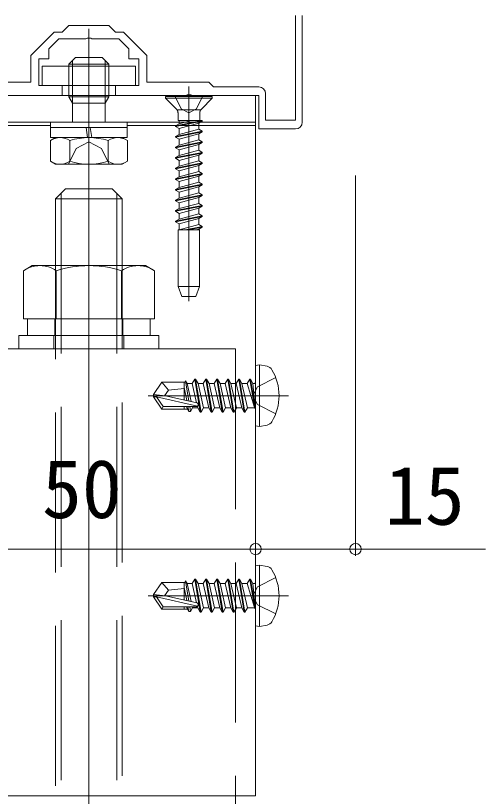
# Model space of a CAD drawing. Units: millimetres, scale not verified. Extents: x -990 to 990, y -820 to 2383.
# Drawn here: x -308 to -237.5, y 175.9 to 293 of the extents above; entities that cross this region are included whole.
import ezdxf
from ezdxf.enums import TextEntityAlignment as Align

# ---------------------------------------------------------------- set-up
doc = ezdxf.new("R2010")
doc.units = ezdxf.units.MM
doc.header["$LTSCALE"] = 8
doc.linetypes.add('CHAIN2', pattern=[12, 9, -1, 1, -1])
doc.linetypes.add('DASHED3', pattern=[4, 3, -1])
for name, color, linetype, lineweight in [('0-3_YKK_11', 2, 'Continuous', 9), ('0-4_YKK_12', 4, 'DASHED3', 9), ('0-5_YKK_13', 3, 'Continuous', 9), ('0-7_YSS_K', 7, 'Continuous', 9), ('0-8_YKK_A1', 6, 'Continuous', 9)]:
    doc.layers.add(name, color=color, linetype=linetype, lineweight=lineweight)
doc.styles.add('ＭＳ ゴシック', font='')
doc.styles.get('ＭＳ ゴシック').set_extended_font_data('MS Gothic')

msp = doc.modelspace()

# ---------------------------------------------------------------- linework, layer by layer
at = {"layer": '0-3_YKK_11'}
for p, q in [((-302.76, 276.545), (-322.01, 276.545)), ((-272.01, 276.545), (-290.76, 276.545)), ((-272.01, 276.545), (-272.01, 176.045))]:
    msp.add_line(p, q, dxfattribs=at)
msp.add_lwpolyline([(-322.01, 276.545), (-322.01, 176.045), (-272.01, 176.045)], dxfattribs=at)
at = {"layer": '0-4_YKK_12', "linetype": 'CHAIN2'}
for p, q in [((-297.01, 267.924), (-297.01, 289.334)), ((-282.01, 282.395), (-282.01, 250.234)), ((-297.01, 136.045), (-297.01, 272.045)), ((-267.066, 236.045), (-288.139, 236.045)), ((-267.066, 206.045), (-288.139, 206.045))]:
    msp.add_line(p, q, dxfattribs=at)
at = {"layer": '0-4_YKK_12', "linetype": 'Continuous'}
for p, q in [((-300.01, 285.745), (-299.01, 286.745)), ((-300.01, 285.745), (-294.01, 285.745)), ((-300.01, 285.745), (-300.01, 285.445)), ((-299.47, 286.285), (-299.47, 285.445)), ((-295.01, 286.745), (-299.01, 286.745)), ((-294.01, 285.745), (-295.01, 286.745)), ((-294.55, 286.285), (-294.55, 285.445)), ((-294.01, 285.445), (-294.01, 285.745)), ((-300.01, 282.545), (-300.01, 281.045)), ((-299.47, 282.545), (-299.47, 281.045)), ((-294.55, 282.545), (-294.55, 281.045)), ((-294.01, 281.045), (-294.01, 282.545)), ((-322.01, 281.045), (-272.01, 281.045)), ((-272.01, 281.045), (-272.01, 277.045)), ((-322.01, 277.045), (-272.01, 277.045)), ((-322.01, 277.045), (-272.01, 277.045)), ((-291.26, 277.045), (-302.76, 277.045)), ((-291.26, 276.545), (-272.01, 276.545)), ((-272.01, 277.045), (-272.01, 276.545)), ((-302.76, 276.245), (-302.76, 274.745)), ((-291.26, 276.245), (-302.76, 276.245)), ((-297.21, 274.745), (-297.44, 276.245)), ((-296.804, 276.245), (-296.574, 274.745)), ((-291.26, 274.745), (-291.26, 276.245)), ((-302.01, 274.745), (-302.783, 274.298)), ((-302.783, 271.192), (-302.783, 274.298)), ((-291.26, 274.745), (-302.76, 274.745)), ((-302.01, 274.745), (-292.01, 274.745)), ((-299.896, 271.192), (-299.896, 274.298)), ((-294.123, 271.192), (-294.123, 274.298)), ((-292.01, 274.745), (-291.236, 274.298)), ((-291.236, 271.192), (-291.236, 274.298)), ((-302.01, 270.745), (-302.783, 271.192)), ((-302.01, 270.745), (-292.01, 270.745)), ((-292.01, 270.745), (-291.236, 271.192)), ((-271.421, 240.649), (-272.01, 240.546)), ((-272.01, 231.544), (-272.01, 240.546)), ((-271.421, 240.649), (-270.274, 240.447)), ((-271.421, 231.441), (-271.421, 240.649)), ((-271.421, 231.441), (-272.01, 231.544)), ((-271.421, 231.441), (-270.274, 231.643)), ((-271.421, 210.649), (-272.01, 210.546)), ((-272.01, 201.544), (-272.01, 210.546)), ((-271.421, 210.649), (-270.274, 210.447)), ((-271.421, 201.441), (-271.421, 210.649)), ((-271.421, 201.441), (-272.01, 201.544)), ((-271.421, 201.441), (-270.274, 201.643))]:
    msp.add_line(p, q, dxfattribs=at)
at = {"layer": '0-4_YKK_12'}
for p, q in [((-300.01, 285.445), (-300.01, 282.545)), ((-299.47, 285.445), (-299.47, 282.545)), ((-294.55, 285.445), (-294.55, 282.545)), ((-294.01, 282.545), (-294.01, 285.445)), ((-300.01, 281.045), (-300.01, 280.845)), ((-299.47, 281.045), (-299.47, 279.91)), ((-294.55, 281.045), (-294.55, 279.91)), ((-294.01, 280.845), (-294.01, 281.045)), ((-300.01, 280.845), (-294.01, 280.845)), ((-299.47, 279.91), (-299.47, 277.045)), ((-294.01, 280.845), (-294.55, 279.91)), ((-294.55, 279.91), (-294.55, 277.045)), ((-278.51, 280.895), (-285.51, 280.895)), ((-285.51, 280.895), (-285.51, 280.645)), ((-278.51, 280.645), (-285.51, 280.645)), ((-285.51, 280.645), (-283.879, 279.014)), ((-284.06, 280.895), (-283.155, 279.08)), ((-278.51, 280.645), (-280.14, 279.014)), ((-278.51, 280.895), (-278.51, 280.645)), ((-283.781, 278.895), (-280.238, 278.895)), ((-283.155, 279.08), (-282.01, 278.471)), ((-283.645, 278.449), (-283.645, 277.307)), ((-280.375, 278.449), (-280.375, 277.307)), ((-284.01, 276.512), (-280.01, 277.307)), ((-280.01, 277.207), (-284.01, 276.412)), ((-283.485, 276.816), (-284.01, 276.512)), ((-284.01, 276.512), (-284.01, 276.412)), ((-283.485, 276.109), (-284.01, 276.412)), ((-280.01, 277.307), (-283.645, 277.307)), ((-283.485, 277.307), (-283.485, 276.816)), ((-283.485, 276.816), (-281.659, 277.307)), ((-280.535, 276.904), (-283.485, 276.109)), ((-280.01, 277.207), (-280.535, 276.904)), ((-280.535, 276.904), (-280.535, 276.021)), ((-280.01, 277.307), (-280.01, 277.207)), ((-284.01, 274.922), (-280.01, 275.717)), ((-280.01, 275.617), (-284.01, 274.822)), ((-283.485, 276.109), (-283.485, 275.226)), ((-283.485, 275.226), (-280.535, 276.021)), ((-280.535, 275.314), (-283.485, 274.519)), ((-280.01, 275.717), (-280.535, 276.021)), ((-280.535, 275.314), (-280.535, 274.431)), ((-283.485, 274.519), (-284.01, 274.822)), ((-280.01, 274.127), (-284.01, 273.332)), ((-284.01, 273.232), (-280.01, 274.027)), ((-283.485, 274.519), (-283.485, 273.636)), ((-283.485, 273.636), (-280.535, 274.431)), ((-280.01, 274.127), (-280.535, 274.431)), ((-280.01, 274.027), (-280.535, 273.724)), ((-280.01, 274.127), (-280.01, 274.027)), ((-283.485, 273.636), (-284.01, 273.332)), ((-284.01, 273.332), (-284.01, 273.232)), ((-283.485, 272.929), (-284.01, 273.232)), ((-280.535, 273.724), (-283.485, 272.929)), ((-283.485, 272.929), (-283.485, 272.046)), ((-283.485, 272.046), (-280.535, 272.841)), ((-280.535, 273.724), (-280.535, 272.841)), ((-280.01, 272.537), (-280.535, 272.841)), ((-280.01, 272.537), (-284.01, 271.742)), ((-283.485, 272.046), (-284.01, 271.742)), ((-284.01, 271.742), (-284.01, 271.642)), ((-280.535, 272.134), (-283.485, 271.339)), ((-280.01, 272.437), (-280.535, 272.134)), ((-280.535, 272.134), (-280.535, 271.251)), ((-280.01, 272.537), (-280.01, 272.437)), ((-284.01, 270.152), (-280.01, 270.947)), ((-280.01, 270.847), (-284.01, 270.052)), ((-283.485, 271.339), (-283.485, 270.456)), ((-283.485, 270.456), (-280.535, 271.251)), ((-280.535, 270.544), (-283.485, 269.749)), ((-280.01, 270.947), (-280.535, 271.251)), ((-280.01, 270.847), (-280.535, 270.544)), ((-280.535, 270.544), (-280.535, 269.661)), ((-280.01, 270.947), (-280.01, 270.847)), ((-283.485, 270.456), (-284.01, 270.152)), ((-284.01, 270.152), (-284.01, 270.052)), ((-283.485, 269.749), (-284.01, 270.052)), ((-280.01, 269.357), (-284.01, 268.562)), ((-283.485, 269.749), (-283.485, 268.866)), ((-283.485, 268.866), (-280.535, 269.661)), ((-280.01, 269.357), (-280.535, 269.661)), ((-280.01, 269.357), (-280.01, 269.257)), ((-284.01, 268.462), (-280.01, 269.257)), ((-283.485, 268.866), (-284.01, 268.562)), ((-284.01, 268.562), (-284.01, 268.462)), ((-283.485, 268.159), (-284.01, 268.462)), ((-280.535, 268.954), (-283.485, 268.159)), ((-283.485, 268.159), (-283.485, 267.276)), ((-280.01, 269.257), (-280.535, 268.954)), ((-280.535, 268.954), (-280.535, 268.071)), ((-293.51, 267.045), (-300.51, 267.045)), ((-292.01, 265.545), (-293.51, 267.045)), ((-280.01, 267.767), (-284.01, 266.972)), ((-284.01, 266.872), (-280.01, 267.667)), ((-283.485, 267.276), (-280.535, 268.071)), ((-280.535, 267.364), (-283.485, 266.569)), ((-280.01, 267.767), (-280.535, 268.071)), ((-280.01, 267.667), (-280.535, 267.364)), ((-280.535, 267.364), (-280.535, 266.481)), ((-280.01, 267.767), (-280.01, 267.667)), ((-301.2, 266.355), (-301.2, 147.045)), ((-292.82, 266.355), (-292.82, 147.045)), ((-283.485, 266.569), (-284.01, 266.872)), ((-280.01, 266.177), (-284.01, 265.382)), ((-284.01, 265.282), (-280.01, 266.077)), ((-283.485, 266.569), (-283.485, 265.686)), ((-283.485, 265.686), (-280.535, 266.481)), ((-280.01, 266.177), (-280.535, 266.481)), ((-280.01, 266.077), (-280.535, 265.774)), ((-280.01, 266.177), (-280.01, 266.077)), ((-302.01, 265.545), (-302.01, 147.045)), ((-292.01, 147.045), (-292.01, 265.545)), ((-283.485, 265.686), (-284.01, 265.382)), ((-284.01, 265.382), (-284.01, 265.282)), ((-283.485, 264.979), (-284.01, 265.282)), ((-280.535, 265.774), (-283.485, 264.979)), ((-283.485, 264.979), (-283.485, 264.096)), ((-283.485, 264.096), (-280.535, 264.891)), ((-280.535, 265.774), (-280.535, 264.891)), ((-280.01, 264.587), (-280.535, 264.891)), ((-284.01, 263.792), (-280.01, 264.587)), ((-280.01, 264.487), (-284.01, 263.692)), ((-283.485, 264.096), (-284.01, 263.792)), ((-284.01, 263.792), (-284.01, 263.692)), ((-283.485, 263.389), (-284.01, 263.692)), ((-280.535, 264.184), (-283.485, 263.389)), ((-280.01, 264.487), (-280.535, 264.184)), ((-280.535, 264.184), (-280.535, 263.301)), ((-280.01, 264.587), (-280.01, 264.487)), ((-280.01, 262.997), (-284.01, 262.202)), ((-284.01, 262.102), (-280.01, 262.897)), ((-283.485, 262.506), (-284.01, 262.202)), ((-283.485, 263.389), (-283.485, 262.506)), ((-283.485, 262.506), (-280.535, 263.301)), ((-280.535, 262.594), (-283.485, 261.799)), ((-280.01, 262.997), (-280.535, 263.301)), ((-280.01, 262.897), (-280.535, 262.594)), ((-280.535, 262.594), (-280.535, 261.711)), ((-280.01, 262.997), (-280.01, 262.897)), ((-284.01, 262.202), (-284.01, 262.102)), ((-283.485, 261.799), (-284.01, 262.102)), ((-283.485, 261.799), (-283.485, 260.916)), ((-283.485, 260.916), (-280.535, 261.711)), ((-280.01, 261.407), (-282.588, 260.895)), ((-282.085, 260.895), (-280.01, 261.307)), ((-280.01, 261.407), (-280.535, 261.711)), ((-283.61, 252.395), (-283.61, 260.895)), ((-283.61, 260.895), (-280.41, 260.895)), ((-283.485, 260.916), (-283.52, 260.895)), ((-280.535, 261.004), (-280.535, 260.895)), ((-280.41, 252.395), (-280.41, 260.895)), ((-301.917, 247.547), (-301.917, 254.788)), ((-292.102, 247.547), (-292.102, 254.788)), ((-283.61, 252.395), (-280.41, 252.395)), ((-283.61, 252.395), (-283.064, 250.895)), ((-280.41, 252.395), (-280.955, 250.895)), ((-280.955, 250.895), (-283.064, 250.895)), ((-302.11, 247.547), (-302.11, 245.047)), ((-291.91, 247.547), (-291.91, 245.047)), ((-302.26, 245.047), (-302.26, 243.047)), ((-291.76, 245.047), (-291.76, 243.047)), ((-275.01, 243.047), (-319.01, 243.047)), ((-275.01, 243.047), (-275.01, 167.161)), ((-286.081, 238.046), (-287.311, 236.222)), ((-282.637, 238.046), (-286.081, 238.046)), ((-285.075, 236.869), (-286.081, 238.046)), ((-282.721, 235.404), (-282.721, 238.046)), ((-282.637, 238.046), (-282.526, 238.281)), ((-282.526, 238.281), (-282.288, 237.869)), ((-282.026, 235.246), (-282.526, 238.281)), ((-281.505, 237.869), (-282.288, 237.869)), ((-281.678, 235.167), (-282.288, 237.869)), ((-281.132, 238.517), (-281.505, 237.869)), ((-280.853, 234.98), (-281.505, 237.869)), ((-280.308, 233.573), (-281.132, 238.517)), ((-281.014, 238.517), (-281.132, 238.517)), ((-281.014, 238.517), (-280.19, 233.573)), ((-281.014, 238.517), (-280.64, 237.869)), ((-279.816, 234.221), (-280.64, 237.869)), ((-279.858, 237.869), (-280.64, 237.869)), ((-279.484, 238.517), (-279.858, 237.869)), ((-278.66, 233.573), (-279.484, 238.517)), ((-279.366, 238.517), (-279.484, 238.517)), ((-279.366, 238.517), (-278.542, 233.573)), ((-279.366, 238.517), (-278.992, 237.869)), ((-278.168, 234.221), (-278.992, 237.869)), ((-278.21, 237.869), (-278.992, 237.869)), ((-277.836, 238.517), (-278.21, 237.869)), ((-277.012, 233.573), (-277.836, 238.517)), ((-277.718, 238.517), (-277.836, 238.517)), ((-277.718, 238.517), (-276.894, 233.573)), ((-277.718, 238.517), (-277.344, 237.869)), ((-276.521, 234.221), (-277.344, 237.869)), ((-276.562, 237.869), (-277.344, 237.869)), ((-276.188, 238.517), (-276.562, 237.869)), ((-275.364, 233.573), (-276.188, 238.517)), ((-276.07, 238.517), (-276.188, 238.517)), ((-276.07, 238.517), (-275.246, 233.573)), ((-276.07, 238.517), (-275.697, 237.869)), ((-274.873, 234.221), (-275.697, 237.869)), ((-274.914, 237.869), (-275.697, 237.869)), ((-274.54, 238.517), (-274.914, 237.869)), ((-274.09, 234.221), (-274.914, 237.869)), ((-273.716, 233.573), (-274.54, 238.517)), ((-274.422, 238.517), (-274.54, 238.517)), ((-274.422, 238.517), (-274.049, 237.869)), ((-274.422, 238.517), (-273.599, 233.573)), ((-273.225, 234.221), (-274.049, 237.869)), ((-273.266, 237.869), (-274.049, 237.869)), ((-272.892, 238.517), (-273.266, 237.869)), ((-273.266, 237.869), (-272.186, 234.279)), ((-272.775, 238.517), (-272.892, 238.517)), ((-272.775, 238.517), (-272.892, 238.517)), ((-272.186, 234.279), (-272.892, 238.517)), ((-272.775, 238.517), (-272.401, 237.869)), ((-272.775, 238.517), (-272.068, 234.279)), ((-272.245, 237.869), (-272.401, 237.869)), ((-272.068, 234.279), (-272.401, 237.869)), ((-282.34, 235.318), (-282.721, 237.279)), ((-287.311, 236.222), (-287.311, 235.868)), ((-285.538, 236.045), (-287.311, 236.222)), ((-285.538, 236.045), (-287.311, 236.045)), ((-286.885, 235.868), (-287.311, 235.868)), ((-286.081, 234.044), (-287.311, 235.868)), ((-280.708, 234.464), (-286.885, 235.868)), ((-280.829, 234.974), (-285.538, 236.045)), ((-286.081, 234.044), (-285.893, 234.397)), ((-282.721, 234.044), (-282.721, 234.397)), ((-282.024, 233.691), (-282.161, 234.397)), ((-281.77, 233.691), (-281.886, 234.397)), ((-281.77, 233.691), (-281.464, 234.221)), ((-281.464, 234.221), (-281.505, 234.401)), ((-280.681, 234.221), (-281.464, 234.221)), ((-280.19, 233.573), (-279.816, 234.221)), ((-279.034, 234.221), (-279.816, 234.221)), ((-278.542, 233.573), (-278.168, 234.221)), ((-277.386, 234.221), (-278.168, 234.221)), ((-276.894, 233.573), (-276.521, 234.221)), ((-275.738, 234.221), (-276.521, 234.221)), ((-275.246, 233.573), (-274.873, 234.221)), ((-274.09, 234.221), (-274.873, 234.221)), ((-273.716, 233.573), (-274.09, 234.221)), ((-273.599, 233.573), (-273.225, 234.221)), ((-272.245, 234.221), (-273.225, 234.221)), ((-272.068, 234.279), (-272.186, 234.279)), ((-282.227, 234.044), (-286.081, 234.044)), ((-281.77, 233.691), (-282.024, 233.691)), ((-280.19, 233.573), (-280.308, 233.573)), ((-278.542, 233.573), (-278.66, 233.573)), ((-276.894, 233.573), (-277.012, 233.573)), ((-275.246, 233.573), (-275.364, 233.573)), ((-273.599, 233.573), (-273.716, 233.573)), ((-281.132, 208.517), (-281.505, 207.869)), ((-280.308, 203.573), (-281.132, 208.517)), ((-281.014, 208.517), (-281.132, 208.517)), ((-281.014, 208.517), (-280.19, 203.573)), ((-281.014, 208.517), (-280.64, 207.869)), ((-279.484, 208.517), (-279.858, 207.869)), ((-278.66, 203.573), (-279.484, 208.517)), ((-279.366, 208.517), (-279.484, 208.517)), ((-279.366, 208.517), (-278.542, 203.573)), ((-279.366, 208.517), (-278.992, 207.869)), ((-277.836, 208.517), (-278.21, 207.869)), ((-277.012, 203.573), (-277.836, 208.517)), ((-277.718, 208.517), (-277.836, 208.517)), ((-277.718, 208.517), (-276.894, 203.573)), ((-277.718, 208.517), (-277.344, 207.869)), ((-276.188, 208.517), (-276.562, 207.869)), ((-275.364, 203.573), (-276.188, 208.517)), ((-276.07, 208.517), (-276.188, 208.517)), ((-276.07, 208.517), (-275.246, 203.573)), ((-276.07, 208.517), (-275.697, 207.869)), ((-274.54, 208.517), (-274.914, 207.869)), ((-273.716, 203.573), (-274.54, 208.517)), ((-274.422, 208.517), (-274.54, 208.517)), ((-274.422, 208.517), (-274.049, 207.869)), ((-274.422, 208.517), (-273.599, 203.573)), ((-272.892, 208.517), (-273.266, 207.869)), ((-272.775, 208.517), (-272.892, 208.517)), ((-272.775, 208.517), (-272.892, 208.517)), ((-272.186, 204.279), (-272.892, 208.517)), ((-272.775, 208.517), (-272.401, 207.869)), ((-272.775, 208.517), (-272.068, 204.279)), ((-286.081, 208.046), (-287.311, 206.222)), ((-282.637, 208.046), (-286.081, 208.046)), ((-285.075, 206.869), (-286.081, 208.046)), ((-282.721, 205.404), (-282.721, 208.046)), ((-282.34, 205.318), (-282.721, 207.279)), ((-282.637, 208.046), (-282.526, 208.281)), ((-282.526, 208.281), (-282.288, 207.869)), ((-282.026, 205.246), (-282.526, 208.281)), ((-281.505, 207.869), (-282.288, 207.869)), ((-281.678, 205.167), (-282.288, 207.869)), ((-280.853, 204.98), (-281.505, 207.869)), ((-279.816, 204.221), (-280.64, 207.869)), ((-279.858, 207.869), (-280.64, 207.869)), ((-278.168, 204.221), (-278.992, 207.869)), ((-278.21, 207.869), (-278.992, 207.869)), ((-276.521, 204.221), (-277.344, 207.869)), ((-276.562, 207.869), (-277.344, 207.869)), ((-274.873, 204.221), (-275.697, 207.869)), ((-274.914, 207.869), (-275.697, 207.869)), ((-274.09, 204.221), (-274.914, 207.869)), ((-273.225, 204.221), (-274.049, 207.869)), ((-273.266, 207.869), (-274.049, 207.869)), ((-273.266, 207.869), (-272.186, 204.279)), ((-272.245, 207.869), (-272.401, 207.869)), ((-272.068, 204.279), (-272.401, 207.869)), ((-287.311, 206.222), (-287.311, 205.868)), ((-285.538, 206.045), (-287.311, 206.222)), ((-285.538, 206.045), (-287.311, 206.045)), ((-286.885, 205.868), (-287.311, 205.868)), ((-286.081, 204.044), (-287.311, 205.868)), ((-280.708, 204.464), (-286.885, 205.868)), ((-280.829, 204.974), (-285.538, 206.045)), ((-286.081, 204.044), (-285.893, 204.397)), ((-282.227, 204.044), (-286.081, 204.044)), ((-282.721, 204.044), (-282.721, 204.397)), ((-282.024, 203.691), (-282.161, 204.397)), ((-281.77, 203.691), (-281.886, 204.397)), ((-281.77, 203.691), (-281.464, 204.221)), ((-281.464, 204.221), (-281.505, 204.401)), ((-280.681, 204.221), (-281.464, 204.221)), ((-280.19, 203.573), (-279.816, 204.221)), ((-279.034, 204.221), (-279.816, 204.221)), ((-278.542, 203.573), (-278.168, 204.221)), ((-277.386, 204.221), (-278.168, 204.221)), ((-276.894, 203.573), (-276.521, 204.221)), ((-275.738, 204.221), (-276.521, 204.221)), ((-275.246, 203.573), (-274.873, 204.221)), ((-274.09, 204.221), (-274.873, 204.221)), ((-273.716, 203.573), (-274.09, 204.221)), ((-273.599, 203.573), (-273.225, 204.221)), ((-272.245, 204.221), (-273.225, 204.221)), ((-272.068, 204.279), (-272.186, 204.279)), ((-281.77, 203.691), (-282.024, 203.691)), ((-280.19, 203.573), (-280.308, 203.573)), ((-278.542, 203.573), (-278.66, 203.573)), ((-276.894, 203.573), (-277.012, 203.573)), ((-275.246, 203.573), (-275.364, 203.573)), ((-273.599, 203.573), (-273.716, 203.573))]:
    msp.add_line(p, q, dxfattribs=at)
at = {"layer": '0-4_YKK_12', "linetype": 'Continuous'}
msp.add_lwpolyline([(-304.01, 282.545), (-290.01, 282.545), (-290.01, 285.445), (-304.01, 285.445)], close=True, dxfattribs=at)
at = {"layer": '0-4_YKK_12'}
for points in [[(-300.01, 280.845), (-299.47, 279.91), (-294.55, 279.91)], [(-279.96, 280.895), (-280.865, 279.08), (-282.01, 278.471)], [(-283.485, 275.226), (-284.01, 274.922), (-284.01, 274.822)], [(-280.01, 275.717), (-280.01, 275.617), (-280.535, 275.314)], [(-300.06, 270.742), (-298.91, 273.1), (-297.01, 274.111)], [(-293.96, 270.742), (-295.11, 273.1), (-297.01, 274.111)], [(-283.485, 271.339), (-284.01, 271.642), (-280.01, 272.437)], [(-292.01, 265.545), (-302.01, 265.545), (-300.51, 267.045)], [(-283.485, 267.276), (-284.01, 266.972), (-284.01, 266.872)], [(-280.01, 261.407), (-280.01, 261.307), (-280.535, 261.004), (-280.94, 260.895)], [(-287.195, 247.547), (-306.824, 247.547), (-306.824, 254.788), (-305.51, 255.547), (-288.51, 255.547)], [(-287.195, 247.547), (-287.195, 254.788), (-288.51, 255.547)], [(-278.66, 233.573), (-279.034, 234.221), (-279.858, 237.869)], [(-277.012, 233.573), (-277.386, 234.221), (-278.21, 237.869)], [(-275.364, 233.573), (-275.738, 234.221), (-276.562, 237.869)], [(-268.973, 238.752), (-271.7, 237.393), (-272.417, 236.045)], [(-285.665, 236.045), (-285.075, 236.869), (-282.721, 237.104)], [(-280.894, 234.397), (-285.893, 234.397), (-286.885, 235.868)], [(-268.973, 233.338), (-271.7, 234.697), (-272.417, 236.045)], [(-282.024, 233.691), (-282.329, 234.221), (-282.369, 234.397)], [(-280.308, 233.573), (-280.681, 234.221), (-280.732, 234.446)], [(-268.973, 208.752), (-271.7, 207.393), (-272.417, 206.045)], [(-278.66, 203.573), (-279.034, 204.221), (-279.858, 207.869)], [(-277.012, 203.573), (-277.386, 204.221), (-278.21, 207.869)], [(-275.364, 203.573), (-275.738, 204.221), (-276.562, 207.869)], [(-285.665, 206.045), (-285.075, 206.869), (-282.721, 207.104)], [(-280.894, 204.397), (-285.893, 204.397), (-286.885, 205.868)], [(-268.973, 203.338), (-271.7, 204.697), (-272.417, 206.045)], [(-282.024, 203.691), (-282.329, 204.221), (-282.369, 204.397)], [(-280.308, 203.573), (-280.681, 204.221), (-280.732, 204.446)]]:
    msp.add_lwpolyline(points, dxfattribs=at)
at = {"layer": '0-4_YKK_12', "linetype": 'Continuous'}
for points in [[(-322.01, 277.045), (-322.01, 276.545), (-302.76, 276.545)], [(-302.76, 277.045), (-302.76, 276.245), (-291.26, 276.245), (-291.26, 277.045)]]:
    msp.add_lwpolyline(points, dxfattribs=at)
at = {"layer": '0-4_YKK_12'}
for points in [[(-306.21, 247.547), (-287.81, 247.547), (-287.81, 245.047), (-306.21, 245.047)], [(-307.51, 245.047), (-307.51, 243.047), (-286.51, 243.047), (-286.51, 245.047)]]:
    msp.add_lwpolyline(points, close=True, dxfattribs=at)
for centre, radius, start, end in [((-284.445, 278.449), 0.8, 0, 45), ((-279.575, 278.449), 0.8, 135, 180), ((-304.371, 251.202), 4.345, 55.61575, 124.38425), ((-297.01, 239.306), 16.241, 72.41205, 107.58795), ((-289.648, 251.202), 4.345, 55.61575, 124.38425), ((-272.245, 238.105), 0.235, 270, 0), ((-280.894, 234.689), 0.292, 270, 77.19096), ((-272.245, 233.985), 0.235, 0, 90), ((-272.245, 208.105), 0.235, 270, 0), ((-280.894, 204.689), 0.292, 270, 77.19096), ((-272.245, 203.985), 0.235, 0, 90)]:
    msp.add_arc(centre, radius, start, end, dxfattribs=at)
at = {"layer": '0-4_YKK_12', "linetype": 'Continuous'}
for centre, radius, start, end in [((-301.34, 272.189), 2.556, 55.61708, 124.38292), ((-297.01, 265.191), 9.554, 72.41276, 107.58724), ((-292.679, 272.189), 2.556, 55.61708, 124.38292), ((-301.34, 273.301), 2.556, 235.61708, 304.38292), ((-297.01, 280.299), 9.554, 252.41276, 287.58724), ((-292.679, 273.301), 2.556, 235.61708, 304.38292), ((-270.458, 239.404), 1.059, 30.63591, 80), ((-276.129, 236.045), 7.651, 329.36409, 30.63591), ((-270.458, 232.686), 1.059, 280, 329.36409), ((-270.458, 209.404), 1.059, 30.63591, 80), ((-276.129, 206.045), 7.651, 329.36409, 30.63591), ((-270.458, 202.686), 1.059, 280, 329.36409)]:
    msp.add_arc(centre, radius, start, end, dxfattribs=at)
at = {"layer": '0-5_YKK_13', "linetype": 'CHAIN2'}
msp.add_line((-297.01, 11.045), (-297.01, 317.674), dxfattribs=at)
at = {"layer": '0-7_YSS_K'}
msp.add_line((-265.01, 277.045), (-265.01, 293.045), dxfattribs=at)
for points in [[(-270.51, 281.345), (-270.51, 277.345), (-266.01, 277.345), (-266.01, 293.045)], [(-322.51, 282.345), (-315.71, 282.345), (-315.01, 283.045), (-305.71, 283.045), (-305.71, 287.042), (-302.207, 290.545), (-301.01, 290.545), (-300.01, 291.545), (-294.01, 291.545), (-293.01, 290.545), (-291.812, 290.545), (-288.31, 287.042), (-288.31, 283.045), (-279.01, 283.045), (-278.31, 282.345), (-271.51, 282.345)], [(-311.551, 281.045), (-301.01, 281.045), (-301.01, 282.545), (-304.51, 282.545), (-304.51, 286.545), (-303.01, 286.545), (-303.01, 288.045), (-301.51, 289.545), (-297.468, 289.545), (-297.284, 289.665), (-296.735, 289.665), (-296.551, 289.545), (-292.51, 289.545), (-291.01, 288.045), (-291.01, 286.545), (-289.51, 286.545), (-289.51, 282.545), (-293.01, 282.545), (-293.01, 281.045), (-282.468, 281.045), (-282.284, 281.165), (-281.735, 281.165), (-281.551, 281.045), (-271.51, 281.045), (-271.51, 276.045), (-266.01, 276.045)]]:
    msp.add_lwpolyline(points, dxfattribs=at)
for centre, start, end in [((-271.51, 281.345), 0.00001, 89.99999), ((-266.01, 277.045), 270.00001, 359.99999)]:
    msp.add_arc(centre, 1, start, end, dxfattribs=at)
at = {"layer": '0-8_YKK_A1'}
for p, q in [((-272.01, 269.045), (-272.01, 212.047)), ((-272.01, 269.045), (-272.01, 212.047)), ((-257.01, 269.045), (-257.01, 212.047)), ((-322.01, 213.047), (-272.01, 213.047))]:
    msp.add_line(p, q, dxfattribs=at)
msp.add_lwpolyline([(-272.01, 213.047), (-257.01, 213.047), (-237.53, 213.047)], dxfattribs=at)
for centre in [(-272.01, 213.047), (-272.01, 213.047), (-257.01, 213.047)]:
    msp.add_circle(centre, 0.85, dxfattribs=at)

# ---------------------------------------------------------------- texts
at = {"layer": '0-8_YKK_A1', "style": 'ＭＳ ゴシック'}
for s, p in [('50', (-304.05, 215.047)), ('15', (-252.61, 214.047))]:
    msp.add_text(s, height=8.798, dxfattribs=at).set_placement(p, align=Align.BOTTOM_LEFT)

doc.saveas('drawing.dxf')
